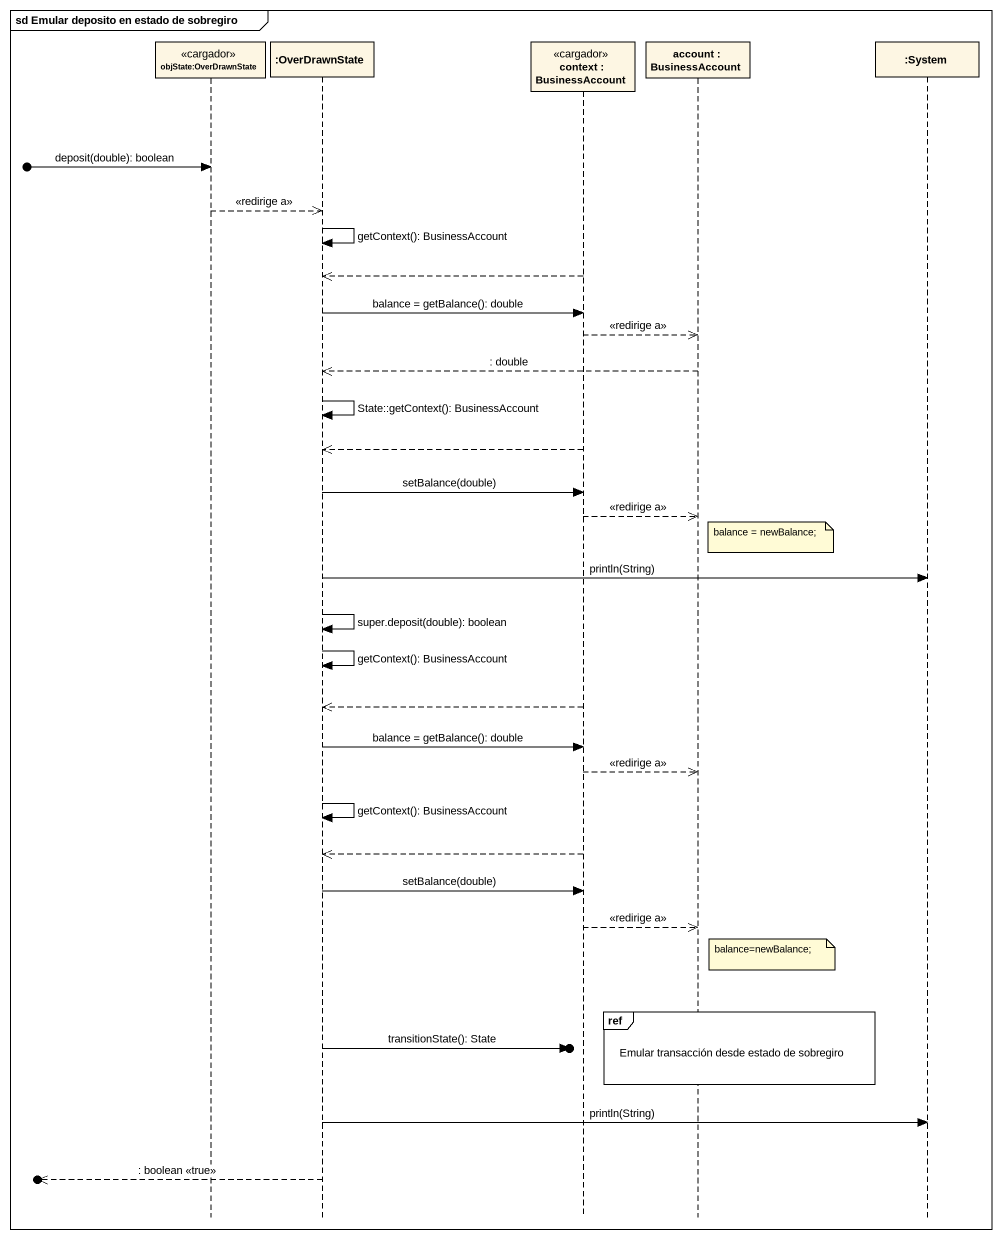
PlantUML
@startuml
mainframe sd Emular deposito en estado de sobregiro
hide footbox
participant "objState:OverDrawnState" as objState_OverDrawnState <<cargador>>
participant ":OverDrawnState" as OverDrawnState
participant "context : BusinessAccount" as context <<cargador>>
participant "account : BusinessAccount" as account
participant ":System" as System

[o-> objState_OverDrawnState : deposit(double): boolean
objState_OverDrawnState -->> OverDrawnState : <<redirige a>>
OverDrawnState -> OverDrawnState : getContext(): BusinessAccount
context -->> OverDrawnState
OverDrawnState -> context : balance = getBalance(): double
context -->> account : <<redirige a>>
account -->> OverDrawnState : : double
OverDrawnState -> OverDrawnState : State::getContext(): BusinessAccount
context -->> OverDrawnState
OverDrawnState -> context : setBalance(double)
context -->> account : <<redirige a>>
note right of account : balance = newBalance;
OverDrawnState -> System : println(String)
OverDrawnState -> OverDrawnState : super.deposit(double): boolean
OverDrawnState -> OverDrawnState : getContext(): BusinessAccount
context -->> OverDrawnState
OverDrawnState -> context : balance = getBalance(): double
context -->> account : <<redirige a>>
OverDrawnState -> OverDrawnState : getContext(): BusinessAccount
context -->> OverDrawnState
OverDrawnState -> context : setBalance(double)
context -->> account : <<redirige a>>
note right of account : balance=newBalance;
ref over account : Emular transacción desde estado de sobregiro
OverDrawnState ->o] : transitionState(): State
OverDrawnState -> System : println(String)
[o<<-- OverDrawnState : : boolean <<true>>
@enduml
